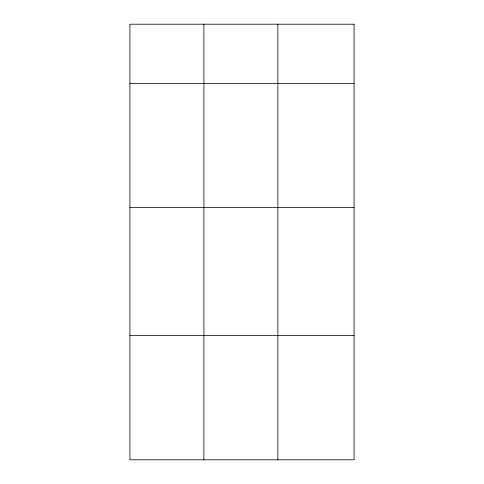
<?xml version="1.0" encoding="UTF-8"?>
<svg xmlns="http://www.w3.org/2000/svg" width="484" height="484" viewBox="0 0 484 484"><rect width="100%" height="100%" fill="white"/><g stroke="black" fill="none" stroke-linecap="round" stroke-linejoin="round"><path stroke-width="0.73" d="M129.936 83.405L354.064 83.405M129.936 207.612L354.064 207.612M129.936 335.587L354.064 335.587M277.858 24.2L277.858 459.8M203.897 24.2L203.897 459.8M354.064 24.2L129.936 24.2L129.936 459.8L354.064 459.8L354.064 24.2"/></g></svg>
